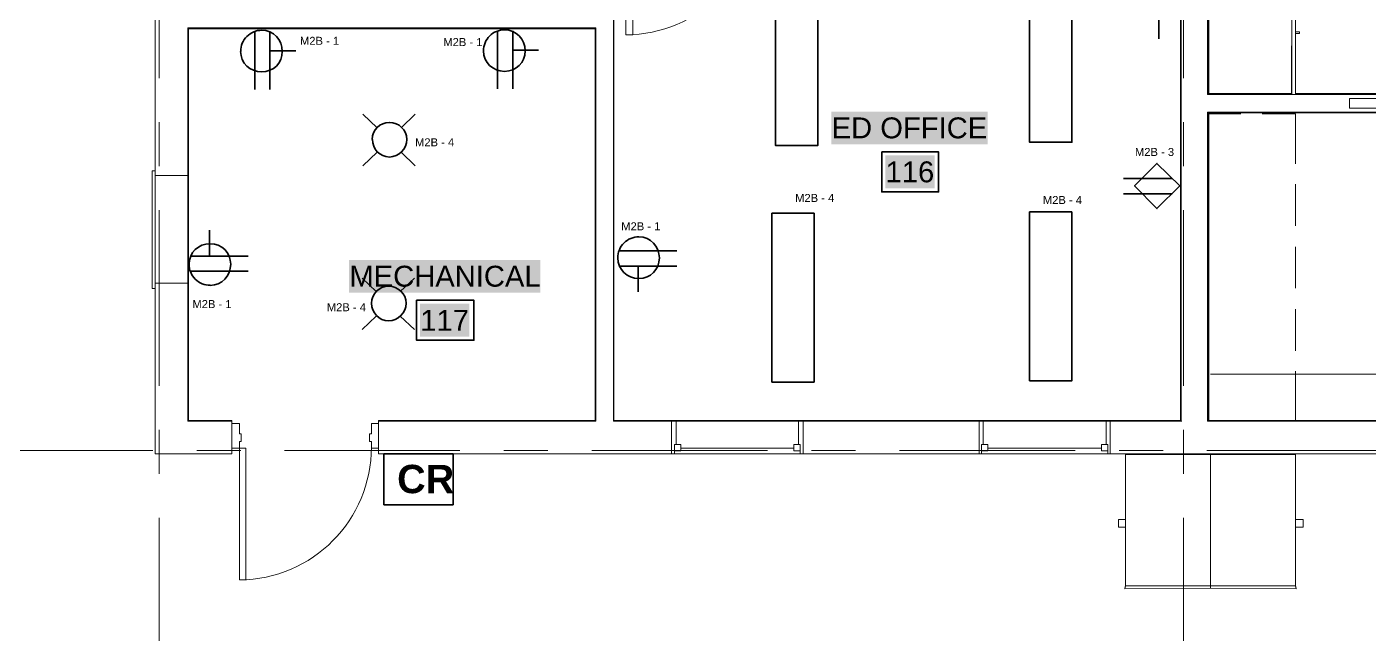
# Model space of a CAD drawing. Header units: millimetres. Extents: x 0.9 to 36.3, y 0.7 to 23.3.
# Drawn here: x 16.954 to 20.772, y 5.587 to 7.314 of the extents above; entities that cross this region are included whole.
import ezdxf

# ---------------------------------------------------------------- set-up
doc = ezdxf.new("R2010")
doc.units = ezdxf.units.MM
for name, color, linetype in [('PDF2_Geometry', 7, 'Continuous'), ('PDF2_Text', 7, 'Continuous'), ('PDF_Text', 7, 'Continuous')]:
    doc.layers.add(name, color=color, linetype=linetype)
doc.layers.add('PDF_Geometry', color=7, linetype='Continuous', true_color=0x777777)
doc.layers.add('PDF_Solid Fills', color=7, linetype='Continuous', true_color=0xffffff)
doc.styles.add('PDF Arial', font='arial.ttf')
doc.styles.add('PDF ArialRoundedMT Bold', font='arialbd.ttf')

msp = doc.modelspace()

# ---------------------------------------------------------------- linework, layer by layer
at = {"layer": 'PDF2_Geometry', "lineweight": 35}
for points in [[(19.2038, 7.4561), (19.2038, 6.9761), (19.0838, 6.9761), (19.0838, 7.4561)], [(19.9265, 7.4657), (19.9265, 6.9858), (19.8065, 6.9858), (19.8065, 7.4657)], [(20.2333, 6.8623), (20.1683, 6.7973), (20.1049, 6.8623), (20.1683, 6.9256)], [(19.1933, 6.7838), (19.1933, 6.3039), (19.0733, 6.3039), (19.0733, 6.7838)], [(19.9265, 6.7878), (19.9265, 6.3078), (19.8065, 6.3078), (19.8065, 6.7878)], [(18.1666, 6.1002), (18.1666, 5.9553), (17.9699, 5.9553), (17.9699, 6.1002)]]:
    msp.add_lwpolyline(points, close=True, dxfattribs=at)
for points in [[(20.1739, 7.2797), (20.1739, 7.3531)], [(17.6024, 7.1358), (17.6024, 7.3008)], [(17.6458, 7.1358), (17.6458, 7.3008)], [(18.2931, 7.1372), (18.2931, 7.3021)], [(18.3365, 7.1372), (18.3365, 7.3021)], [(17.7191, 7.2458), (17.6458, 7.2458)], [(18.4098, 7.2471), (18.3365, 7.2471)], [(17.9103, 7.0655), (17.9503, 7.0272)], [(18.0586, 7.0655), (18.0186, 7.0272)], [(17.9103, 6.9188), (17.9503, 6.9572)], [(18.0586, 6.9188), (18.0186, 6.9572)], [(20.0733, 6.8823), (20.2116, 6.8823)], [(20.0733, 6.8389), (20.2116, 6.8389)], [(17.4741, 6.7356), (17.4741, 6.6623)], [(17.5841, 6.6623), (17.4191, 6.6623)], [(18.8033, 6.6768), (18.6383, 6.6768)], [(17.5841, 6.6189), (17.4191, 6.6189)], [(18.8033, 6.6335), (18.6383, 6.6335)], [(18.6933, 6.5602), (18.6933, 6.6335)], [(17.9082, 6.5996), (17.9482, 6.5613)], [(18.0565, 6.5996), (18.0165, 6.5613)], [(17.9082, 6.453), (17.9482, 6.4913)], [(18.0565, 6.453), (18.0165, 6.4913)]]:
    msp.add_lwpolyline(points, dxfattribs=at)
for centre, radius, start, end in [((17.6222, 7.2444), 0.0597, 89.7603, 180.2397), ((18.3129, 7.2457), 0.0597, 89.7603, 180.2397), ((17.9853, 6.9938), 0.0484, 90.0411, 179.9589), ((18.6947, 6.6571), 0.0597, 89.7603, 180.2397), ((17.4755, 6.6387), 0.0597, 179.7603, 270.2397), ((17.9832, 6.5279), 0.0484, 90.0411, 179.9589)]:
    msp.add_arc(centre, radius, start, end, dxfattribs=at)
for points in [[(17.6224, 7.3042), (17.6558, 7.3042), (17.6808, 7.2775), (17.6808, 7.2442)], [(18.3131, 7.3055), (18.3465, 7.3055), (18.3715, 7.2788), (18.3715, 7.2455)], [(17.6224, 7.1858), (17.5891, 7.1858), (17.5624, 7.2108), (17.5624, 7.2442)], [(17.6808, 7.2442), (17.6808, 7.2108), (17.6558, 7.1858), (17.6224, 7.1858)], [(18.3131, 7.1872), (18.2798, 7.1872), (18.2531, 7.2121), (18.2531, 7.2455)], [(18.3715, 7.2455), (18.3715, 7.2121), (18.3465, 7.1872), (18.3131, 7.1872)], [(17.9853, 7.0422), (18.012, 7.0422), (18.0353, 7.0205), (18.0353, 6.9938)], [(17.9853, 6.9438), (17.9586, 6.9438), (17.937, 6.9672), (17.937, 6.9938)], [(18.0353, 6.9938), (18.0353, 6.9672), (18.012, 6.9438), (17.9853, 6.9438)], [(17.4157, 6.6389), (17.4157, 6.6723), (17.4424, 6.6973), (17.4757, 6.6973)], [(17.4757, 6.6973), (17.5091, 6.6973), (17.5341, 6.6723), (17.5341, 6.6389)], [(18.7533, 6.6568), (18.7533, 6.6902), (18.7283, 6.7168), (18.695, 6.7168)], [(18.635, 6.6568), (18.635, 6.6235), (18.6617, 6.5985), (18.695, 6.5985)], [(18.695, 6.5985), (18.7283, 6.5985), (18.7533, 6.6235), (18.7533, 6.6568)], [(17.5341, 6.6389), (17.5341, 6.6056), (17.5091, 6.5789), (17.4757, 6.5789)], [(17.9832, 6.5763), (18.0099, 6.5763), (18.0332, 6.5546), (18.0332, 6.528)], [(17.9832, 6.478), (17.9565, 6.478), (17.9349, 6.5013), (17.9349, 6.528)], [(18.0332, 6.528), (18.0332, 6.5013), (18.0099, 6.478), (17.9832, 6.478)]]:
    msp.add_open_spline(points, degree=3, dxfattribs=at)
at = {"layer": 'PDF_Geometry', "lineweight": 18}
for points in [[(20.3142, 6.0998), (20.0359, 6.0998), (20.0359, 6.1931), (20.2375, 6.1931), (20.2375, 7.6647), (19.0326, 7.6647), (19.0326, 7.7147), (20.2375, 7.7147), (20.2375, 9.223), (18.6226, 9.223), (18.6226, 9.1913), (18.5726, 9.1913), (18.5726, 9.2663), (18.5726, 9.2963), (18.6226, 9.2963), (20.3075, 9.2963), (20.7492, 9.2963), (20.7492, 9.2663), (20.7492, 9.223), (20.5625, 9.223)], [(20.5525, 7.1214), (20.3125, 7.1214), (20.3125, 7.6647), (20.3125, 7.7147), (20.3125, 9.223), (20.5525, 9.223)], [(17.3193, 7.4947), (17.3193, 6.9047)], [(23.6524, 7.4097), (23.6524, 7.1214), (23.6524, 7.433), (23.7024, 7.433), (23.7024, 7.0964), (23.7024, 7.0597), (23.7024, 7.0164), (23.6524, 7.0164), (23.6524, 7.0597), (23.6524, 7.0714), (22.0358, 7.0714), (22.0358, 6.1931), (23.6524, 6.1931), (23.6524, 6.2247), (23.7024, 6.2247), (23.7024, 6.1931), (23.9507, 6.1931), (23.9507, 6.0998), (20.3292, 6.0998)], [(17.3193, 6.5697), (17.3193, 6.1931), (17.3193, 6.0998), (17.5376, 6.0998), (17.5376, 6.1931), (17.4126, 6.1931), (17.4126, 7.3114), (18.5726, 7.3114), (18.5726, 6.1931), (17.9543, 6.1931), (17.9543, 6.0998), (18.7876, 6.0998), (18.7876, 6.1931), (18.6226, 6.1931), (18.6226, 7.3364)], [(20.9441, 7.1214), (20.5625, 7.1214)], [(20.9441, 7.083), (20.7158, 7.083), (20.7158, 7.1097), (20.9441, 7.1097)], [(21.9874, 6.1931), (20.3125, 6.1931), (20.3125, 7.0714), (20.9441, 7.0714)]]:
    msp.add_lwpolyline(points, dxfattribs=at)
at = {"layer": 'PDF_Geometry', "lineweight": 9}
for points in [[(20.5625, 7.6514), (20.5625, 7.5164), (20.5625, 8.8296), (20.5625, 9.2263), (20.5525, 9.2263), (20.5525, 8.8296), (20.5525, 7.5164), (20.5525, 7.1214), (20.3125, 7.1214), (20.3125, 7.123), (20.5525, 7.123), (20.3142, 7.123), (20.3142, 7.518), (20.3142, 7.1214)], [(20.5625, 7.1247), (20.9441, 7.1247), (20.9441, 7.123), (20.9441, 7.1214), (20.5625, 7.1214), (20.5625, 9.2263), (20.5525, 9.2263), (20.5525, 7.1214), (20.5508, 7.1214)], [(20.3725, 7.1214), (20.3125, 7.1214), (20.3125, 7.518), (20.5475, 7.518), (20.5475, 8.828), (20.3125, 8.828), (20.3725, 8.828), (20.3125, 8.828), (20.3125, 8.968)], [(17.331, 7.168), (17.331, 7.6664)], [(18.6226, 7.6647), (18.6226, 7.3364), (18.6226, 6.1931), (20.2392, 6.1931)], [(18.6776, 7.6647), (18.6776, 7.2914)], [(20.2375, 7.6647), (20.2375, 6.1931), (20.2375, 7.6647)], [(20.2442, 7.168), (20.2442, 7.6664)], [(20.3158, 7.518), (20.3158, 7.1247), (20.5525, 7.1247)], [(20.5625, 7.1214), (20.5625, 7.5164)], [(17.5376, 6.1931), (17.5376, 6.1947), (17.4143, 6.1947), (17.4143, 6.1931), (17.4126, 6.1931), (17.4143, 6.1931), (17.4143, 6.1947), (17.4143, 7.308), (18.5709, 7.308), (18.5709, 7.3097), (17.4126, 7.3097), (17.4126, 7.3114), (18.5726, 7.3114), (18.5726, 6.1931), (17.9543, 6.1931), (18.5709, 6.1931), (18.5726, 6.1931), (17.9543, 6.1931), (17.9543, 6.1947), (18.5709, 6.1947), (18.5709, 7.308), (18.5709, 7.3097), (17.4126, 7.3097), (17.4126, 6.1931), (17.4126, 7.3114), (17.4126, 6.1931)], [(18.5709, 6.1931), (18.5709, 7.3097), (18.5709, 6.1931)], [(18.6576, 7.2914), (18.6776, 7.2914)], [(20.3725, 7.123), (20.3125, 7.123), (20.3125, 7.2614)], [(20.5508, 7.2597), (20.5508, 7.1214), (20.4908, 7.1214)], [(20.5625, 7.2614), (20.5625, 7.123)], [(20.5525, 7.123), (20.4908, 7.123)], [(20.5625, 7.1214), (20.5525, 7.1214), (20.5625, 7.1214)], [(20.3125, 7.0714), (20.3125, 7.0714)], [(20.3142, 7.0714), (20.9441, 7.0714), (20.3125, 7.0714), (20.9441, 7.0714), (20.9441, 7.0697), (20.3158, 7.0697), (20.3158, 6.1947), (21.9841, 6.1947), (21.9841, 7.0697), (21.4858, 7.0697), (21.4858, 7.0714), (21.9874, 7.0714), (21.4858, 7.0714), (21.9858, 7.0714), (21.9858, 6.1931), (21.9858, 7.0714)], [(21.9874, 7.0714), (21.9874, 6.1931), (21.9858, 6.1931), (20.3142, 6.1931), (20.3125, 6.1931), (20.3125, 7.0714)], [(20.3142, 7.0714), (20.3142, 6.1931), (20.3142, 7.0714)], [(17.331, 6.9181), (17.331, 7.043)], [(20.2442, 6.9181), (20.2442, 7.043)], [(17.3193, 6.5697), (17.311, 6.5697), (17.311, 6.9047), (17.3193, 6.9047)], [(17.3193, 6.8914), (17.4126, 6.8914), (17.3193, 6.8914), (17.3193, 6.5847), (17.4126, 6.5847), (17.3193, 6.5847)], [(17.4126, 6.5847), (17.4126, 6.8914), (17.4126, 6.5847)], [(17.331, 6.2931), (17.331, 6.7931)], [(20.2442, 6.2931), (20.2442, 6.7931)], [(17.4126, 6.1931), (17.5376, 6.1931), (17.4126, 6.1931)], [(17.5376, 6.1931), (17.5376, 6.1931)], [(17.5376, 6.1864), (17.5593, 6.1864), (17.5593, 6.1564), (17.5643, 6.1564), (17.5643, 6.1348), (17.5593, 6.1348), (17.5593, 6.1164), (17.5376, 6.1164)], [(17.9543, 6.1164), (17.9343, 6.1164), (17.9343, 6.1348), (17.9293, 6.1348), (17.9293, 6.1564), (17.9343, 6.1564), (17.9343, 6.1864), (17.9543, 6.1864)], [(17.9543, 6.1931), (17.9543, 6.1931)], [(20.1242, 6.1931), (19.0276, 6.1931)], [(17.331, 6.0431), (17.331, 6.1681)], [(20.2442, 6.0431), (20.2442, 6.1681)], [(16.8126, 6.1098), (17.3126, 6.1098)], [(17.4376, 6.1098), (17.5626, 6.1098)], [(17.6876, 6.1098), (18.1859, 6.1098)], [(18.3109, 6.1098), (18.4359, 6.1098)], [(18.5609, 6.1098), (19.0609, 6.1098)], [(19.1859, 6.1098), (19.3109, 6.1098)], [(19.4359, 6.1098), (19.9359, 6.1098)], [(20.0609, 6.1098), (20.1858, 6.1098)], [(20.3108, 6.1098), (20.8092, 6.1098)], [(20.3208, 6.0981), (20.3208, 5.7248), (20.3208, 5.7181), (20.0775, 5.7164)], [(20.5375, 6.0981), (20.5375, 6.0998), (20.5625, 6.0998), (20.3292, 6.0998), (20.3208, 6.0998), (20.3142, 6.0998), (20.0792, 6.0998), (20.1042, 6.0998), (20.3208, 6.0998), (20.5375, 6.0998)], [(20.0792, 6.0981), (20.0792, 6.0981)], [(20.0792, 5.7248), (20.0792, 6.0981), (20.0792, 5.9131)], [(20.1042, 6.0998), (20.1042, 6.0981)], [(20.3192, 6.0998), (20.3208, 6.0998), (20.3208, 6.0981), (20.3192, 6.0981)], [(20.5625, 6.0981), (20.5625, 6.0981)], [(20.5625, 5.8914), (20.5625, 5.7248), (20.5625, 6.0981), (20.5625, 5.9131)], [(17.331, 5.4181), (17.331, 5.9181)], [(20.2442, 5.4181), (20.2442, 5.9181)], [(20.0792, 5.9131), (20.0592, 5.9131), (20.0792, 5.9131)], [(20.0792, 5.8914), (20.0592, 5.8914), (20.0792, 5.8914)], [(20.0792, 5.8914), (20.0792, 5.7248)], [(20.5625, 5.9131), (20.5842, 5.9131), (20.5625, 5.9131)], [(20.5625, 5.8914), (20.5842, 5.8914), (20.5625, 5.8914)], [(20.0792, 5.7248), (20.0792, 5.7248)], [(20.5642, 5.7164), (20.3208, 5.7181)]]:
    msp.add_lwpolyline(points, dxfattribs=at)
msp.add_lwpolyline([(19.0326, 7.6647, -0.413474), (18.6576, 7.2914), (18.6576, 7.6647), (18.6226, 7.6647), (18.6576, 7.6647), (18.6576, 7.663), (18.6242, 7.663), (18.6242, 7.3364), (18.6242, 7.6647), (18.6242, 7.3364), (18.6242, 6.1931)], format="xyb", dxfattribs=at)
for points in [[(18.6242, 6.1947), (20.2358, 6.1947), (20.2358, 7.663), (20.2375, 7.663), (20.2375, 7.6647), (20.2375, 6.1931), (18.6242, 6.1931), (18.6242, 7.3364)], [(20.5742, 7.2947), (20.5625, 7.2947), (20.5692, 7.2947), (20.5625, 7.2947), (20.5742, 7.2947), (20.5742, 7.2997), (20.5625, 7.2997), (20.5742, 7.2997)], [(20.5692, 7.2997), (20.5625, 7.2997)], [(20.9441, 7.123), (20.5625, 7.123)], [(20.4075, 7.0664), (20.3125, 7.0664), (20.3125, 6.9247), (20.3125, 7.0664)], [(20.5625, 6.9247), (20.5625, 7.0664), (20.4675, 7.0664), (20.5625, 7.0664)], [(17.3193, 6.5697), (17.3193, 6.9047), (17.311, 6.9047), (17.311, 6.5697)], [(17.311, 6.5947), (17.311, 6.8814)], [(17.4126, 6.8814), (17.4126, 6.5947)], [(20.3125, 6.8664), (20.3125, 6.7481)], [(20.5625, 6.7481), (20.5625, 6.8664)], [(20.3125, 6.6881), (20.3125, 6.5714)], [(20.5625, 6.5714), (20.5625, 6.6881)], [(20.3125, 6.5114), (20.3125, 6.3931)], [(20.5625, 6.3931), (20.5625, 6.5114)], [(20.3125, 6.3347), (20.3125, 6.1931), (20.4075, 6.1931), (20.3125, 6.1931)], [(20.5625, 6.1931), (20.5625, 6.3347), (20.5625, 6.1931), (20.4675, 6.1931)], [(19.1626, 6.1931), (19.1626, 6.0998), (18.7876, 6.0998), (18.7876, 6.1931)], [(20.0359, 6.1931), (20.0359, 6.0998), (19.6625, 6.0998), (19.6625, 6.1931)], [(20.3125, 6.1931), (21.9874, 6.1931)], [(20.5625, 6.0981), (20.5375, 6.0981), (20.3208, 6.0981), (20.1042, 6.0981), (20.0792, 6.0981), (20.0792, 6.0998), (20.3208, 6.0998), (20.5625, 6.0998)], [(20.0592, 5.8914), (20.0592, 5.9131)], [(20.0792, 5.8914), (20.0792, 5.9131)], [(20.5625, 5.8914), (20.5625, 5.9131)], [(20.5842, 5.8914), (20.5842, 5.9131)], [(20.0792, 5.7248), (20.0775, 5.7181), (20.0775, 5.7164), (20.0792, 5.7248), (20.3208, 5.7248), (20.5625, 5.7248), (20.3208, 5.7248)], [(20.5625, 5.7248), (20.5642, 5.7164), (20.5642, 5.7181)]]:
    msp.add_lwpolyline(points, close=True, dxfattribs=at)
at = {"layer": 'PDF_Geometry', "color": 7, "lineweight": 35}
for points in [[(19.3859, 6.9581), (19.5475, 6.9581), (19.5475, 6.8447), (19.3859, 6.8447)], [(18.0626, 6.5364), (18.2259, 6.5364), (18.2259, 6.4231), (18.0626, 6.4231)]]:
    msp.add_lwpolyline(points, close=True, dxfattribs=at)
at = {"layer": 'PDF_Geometry', "color": 253, "lineweight": 9, "true_color": 0xababab}
msp.add_lwpolyline([(20.3208, 6.3264), (21.9841, 6.3264)], dxfattribs=at)
at = {"layer": 'PDF_Geometry', "lineweight": 13}
for points in [[(17.5593, 6.1864), (17.5376, 6.1864), (17.5376, 6.1164), (17.5593, 6.1164), (17.5593, 6.1348), (17.5643, 6.1348), (17.5643, 6.1564), (17.5593, 6.1564)], [(17.9543, 6.1864), (17.9343, 6.1864), (17.9343, 6.1564), (17.9293, 6.1564), (17.9293, 6.1348), (17.9343, 6.1348), (17.9343, 6.1164), (17.9543, 6.1164)], [(17.5593, 5.7414), (17.5776, 5.7414), (17.5776, 6.1164), (17.5593, 6.1164)], [(18.8142, 6.1081), (18.8142, 6.1264), (18.7959, 6.1264), (18.7959, 6.1081)], [(19.1359, 6.1081), (19.1359, 6.1264), (19.1542, 6.1264), (19.1542, 6.1081)], [(19.6875, 6.1081), (19.6875, 6.1264), (19.6692, 6.1264), (19.6692, 6.1081)], [(20.0109, 6.1081), (20.0109, 6.1264), (20.0292, 6.1264), (20.0292, 6.1081)]]:
    msp.add_lwpolyline(points, close=True, dxfattribs=at)
for points in [[(18.7876, 6.0998), (18.7959, 6.0998), (18.7959, 6.1264), (18.8009, 6.1264), (18.8009, 6.1931), (18.7876, 6.1931)], [(19.1626, 6.0998), (19.1542, 6.0998), (19.1542, 6.1264), (19.1492, 6.1264), (19.1492, 6.1931), (19.1626, 6.1931)], [(19.6625, 6.0998), (19.6692, 6.0998), (19.6692, 6.1264), (19.6742, 6.1264), (19.6742, 6.1931), (19.6625, 6.1931)], [(20.0359, 6.0998), (20.0292, 6.0998), (20.0292, 6.1264), (20.0242, 6.1264), (20.0242, 6.1931), (20.0359, 6.1931)], [(19.1359, 6.1164), (18.8142, 6.1164)], [(20.0109, 6.1164), (19.6875, 6.1164)]]:
    msp.add_lwpolyline(points, dxfattribs=at)
at = {"layer": 'PDF_Geometry', "lineweight": 18}
msp.add_lwpolyline([(19.6625, 6.1931), (19.1626, 6.1931), (19.1626, 6.0998), (19.6625, 6.0998)], close=True, dxfattribs=at)
at = {"layer": 'PDF_Geometry', "lineweight": 9}
msp.add_arc((17.557, 6.1187), 0.3772, 270.3428, 0.1642, dxfattribs=at)
at = {"layer": 'PDF_Solid Fills', "lineweight": 35, "transparency": 33554559}
for points in [[(19.2426, 6.9797), (19.6875, 6.9797), (19.2426, 7.073), (19.6875, 7.073)], [(19.3959, 6.8547), (19.5359, 6.8547), (19.3959, 6.9481), (19.5359, 6.9481)], [(17.8709, 6.5581), (18.4143, 6.5581), (17.8709, 6.6514), (18.4143, 6.6514)], [(18.0726, 6.4331), (18.2126, 6.4331), (18.0726, 6.5264), (18.2126, 6.5264)]]:
    msp.add_solid(points, dxfattribs=at)

# ---------------------------------------------------------------- texts
at = {"layer": 'PDF2_Text', "insert": (18.0074, 6.0278), "char_height": 0.08049, "attachment_point": 4, "style": 'PDF ArialRoundedMT Bold'}
msp.add_mtext('CR', dxfattribs=at)
at = {"layer": 'PDF_Text', "attachment_point": 4, "style": 'PDF Arial'}
for s, insert, char_height in [('M2B - 1', (17.7312, 7.2741), 0.02276), ('M2B - 1', (18.1389, 7.2706), 0.02276), ('ED OFFICE', (19.2433, 7.0262), 0.05939), ('M2B - 4', (18.0584, 6.9856), 0.02276), ('M2B - 3', (20.106, 6.958), 0.02276), ('116', (19.3967, 6.9012), 0.05939), ('M2B - 4', (19.1395, 6.8274), 0.02276), ('M2B - 4', (19.8441, 6.8216), 0.02276), ('M2B - 1', (18.6449, 6.7467), 0.02276), ('MECHANICAL', (17.8717, 6.6045), 0.05939), ('M2B - 1', (17.4252, 6.5257), 0.02276), ('M2B - 4', (17.8075, 6.5167), 0.02276), ('117', (18.0733, 6.4795), 0.05939)]:
    msp.add_mtext(s, dxfattribs=dict(at, insert=insert, char_height=char_height))

doc.saveas('drawing.dxf')
